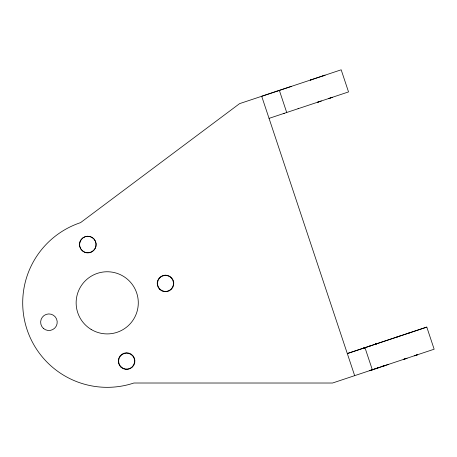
<?xml version="1.0" encoding="UTF-8"?>
<svg xmlns="http://www.w3.org/2000/svg" width="457" height="457" viewBox="0 0 457 457"><rect width="100%" height="100%" fill="white"/><g stroke="black" fill="none" stroke-linecap="round" stroke-linejoin="round"><path stroke-width="0.69" d="M374.626 344.458L376.797 343.75L374.454 344.515L375.591 344.144M383.16 366.171L381.989 366.548L384.148 365.84L383.657 366.011M382.943 366.24L381.812 366.605L383.897 365.92M371.267 345.578L367.577 346.8M378.619 367.668L374.934 368.896M396.413 337.209L399.732 336.106M410.169 332.633L406.85 333.73M269.053 118.369L348.537 91.92L341.179 69.807L239.582 103.636L80.541 222.645A84.511 84.511 0 0 0 27.026 329.508A84.511 84.511 0 0 0 133.89 383.012L332.547 383.023L388.256 364.458M321.351 100.968L317.666 102.197L319.826 101.477M328.726 98.518L332.41 97.29L330.251 98.004M426.798 327.109L347.309 353.547L426.792 327.098L434.15 349.211L369.405 370.736L369.896 370.57M405.61 358.699L403.525 359.391L407.09 358.208M415.681 355.352L417.767 354.655L414.208 355.837M276.439 91.366L276.931 91.194M290.692 86.624L291.183 86.459L261.701 96.278L354.666 375.665M312.468 79.375L310.309 80.089L325.053 75.182L322.893 75.902M283.797 113.462L284.288 113.302M298.044 108.72L298.541 108.555M362.053 348.64L362.544 348.48M363.258 348.24L365.868 347.394M370.61 370.336L373.22 369.484M364.218 347.92L365.749 347.434M373.101 369.524L370.393 370.404M374.637 344.452L375.808 344.081M363.041 348.314L364.212 347.937M279.358 90.383L286.71 112.485M364.972 347.674L372.324 369.776M82.317 250.744A8.289 8.289 0 0 0 95.936 246.209A8.289 8.289 0 0 0 85.213 236.692A8.289 8.289 0 0 0 82.317 250.744A8.289 8.289 0 0 0 95.947 246.22A8.289 8.289 0 0 0 85.202 236.68A8.289 8.289 0 0 0 82.323 250.75M121.299 367.097A8.003 8.003 0 0 0 134.455 362.721A8.003 8.003 0 0 0 124.087 353.518A8.003 8.003 0 0 0 121.299 367.097M43.426 328.417A8.289 8.289 0 0 0 57.051 323.882A8.289 8.289 0 0 0 46.317 314.353A8.289 8.289 0 0 0 43.426 328.417M91.103 329.406A31.076 31.076 0 0 0 138.288 303.505A31.076 31.076 0 0 0 92.268 275.588A31.076 31.076 0 0 0 91.103 329.406M160.184 289.43A8.003 8.003 0 0 0 173.34 285.048A8.003 8.003 0 0 0 162.972 275.845A8.003 8.003 0 0 0 160.184 289.43M159.99 289.629A8.289 8.289 0 0 0 173.609 285.099A8.289 8.289 0 0 0 162.875 275.571A8.289 8.289 0 0 0 159.99 289.629M121.099 367.302A8.289 8.289 0 0 0 134.724 362.772A8.289 8.289 0 0 0 123.984 353.238A8.289 8.289 0 0 0 121.099 367.302"/></g></svg>
